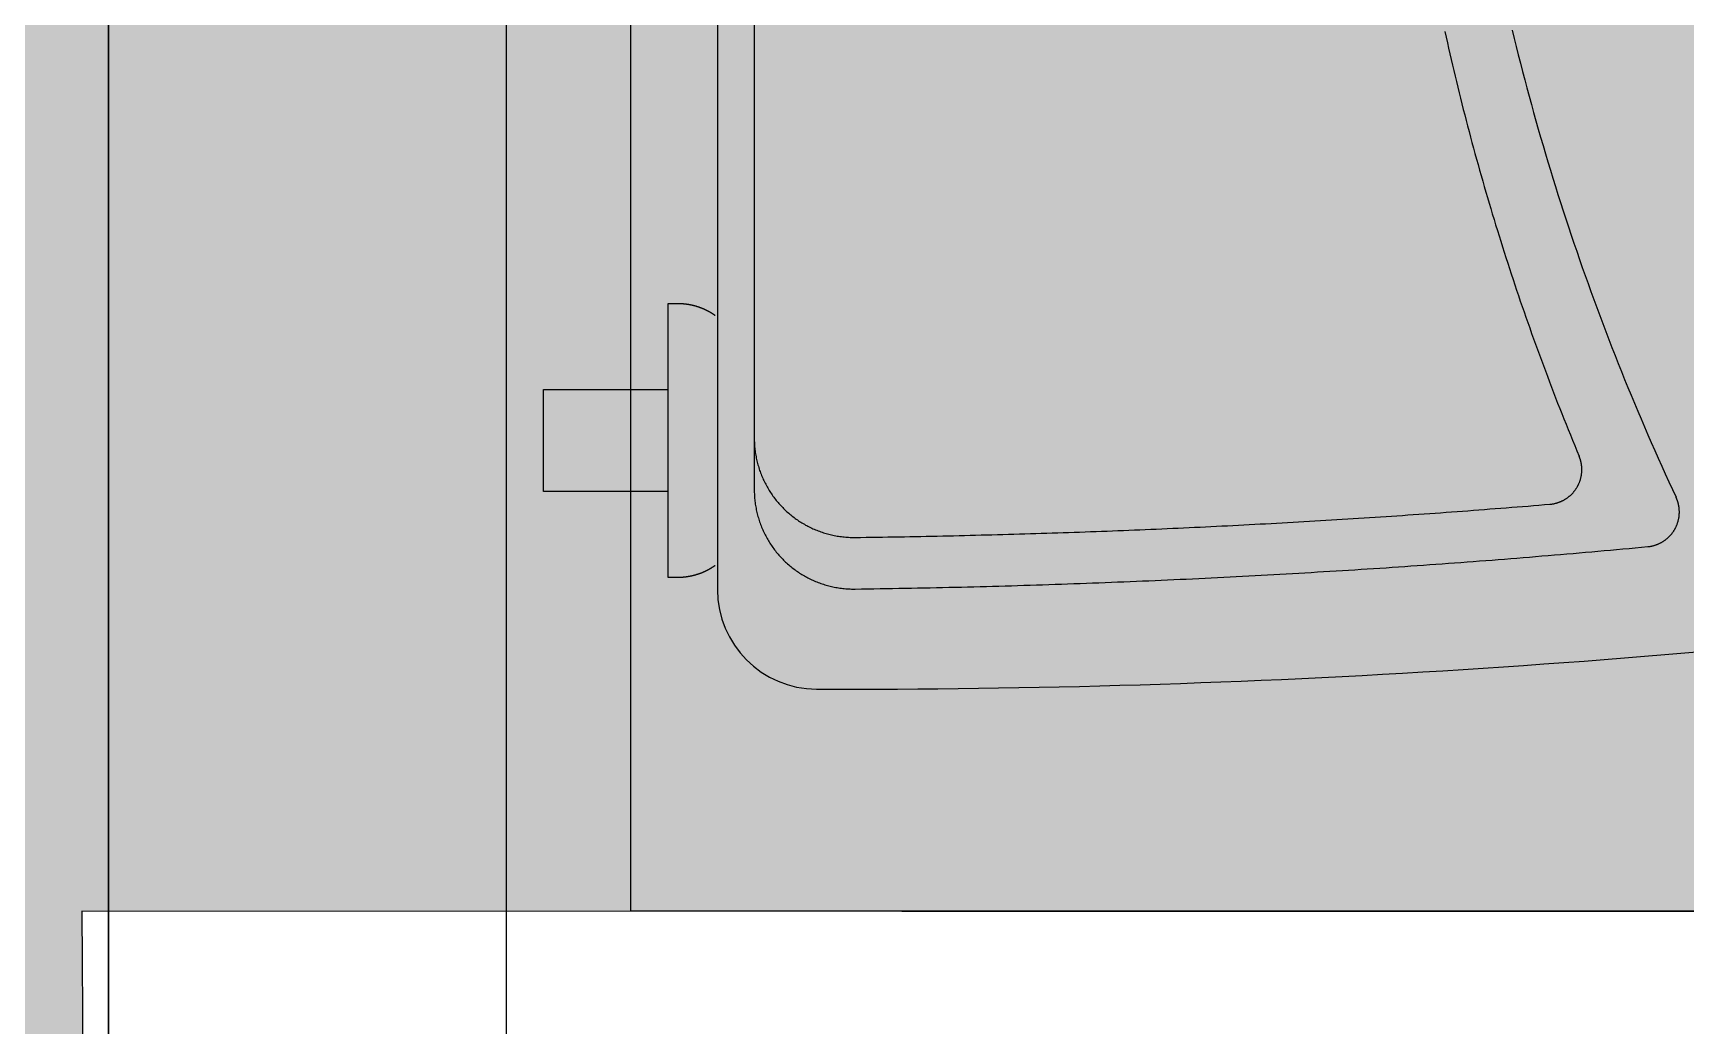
# Model space of a CAD drawing. Extents: x -523 to 13143, y -735 to 8898.
# Drawn here: x 2028.2 to 2360.4, y 1103.4 to 1303 of the extents above; entities that cross this region are included whole.
import ezdxf

# ---------------------------------------------------------------- set-up
doc = ezdxf.new("R2010")
doc.units = 0
doc.linetypes.add('HIDDEN', pattern=[9.525, 6.35, -3.175])
doc.layers.get('0').update_dxf_attribs({"color": 231, "linetype": 'CONTINUOUS'})
for name, color, linetype in [('A-AREA-SPACE', 130, 'CONTINUOUS'), ('A-EQPM', 127, 'CONTINUOUS'), ('A-FNSH', 253, 'CONTINUOUS'), ('A-HIDD', 45, 'HIDDEN'), ('A-PATT', 252, 'CONTINUOUS'), ('A-WALL', 1, 'CONTINUOUS')]:
    doc.layers.add(name, color=color, linetype=linetype)

# ---------------------------------------------------------------- blocks, each defined once
blk = doc.blocks.new('*U98')
at = {"layer": 'A-WALL'}
for p, q in [((2043.36, -28.89), (2043.36, 2721.11)), ((2123.36, -28.89), (2123.36, 2721.11))]:
    blk.add_line(p, q, dxfattribs=at)
blk = doc.blocks.new('*U111')
at = {"layer": 'A-FNSH'}
blk.add_line((2043.36, 2721.11), (2043.36, -28.89), dxfattribs=at)
blk = doc.blocks.new('S1_BONCAU_I1')
blk.add_line((-230, 0), (230, 0))
at = {"flags": 128}
for points in [[(-209.88, 7.4), (0, 7.4), (209.87, 7.4)], [(172.5, -7.95), (172.5, -9.95), (227.5, -9.95), (227.5, -7.95)], [(210.25, -9.95), (210.25, -34.95), (189.75, -34.95), (189.75, -9.95)]]:
    blk.add_lwpolyline(points, dxfattribs=at)
for points in [[(221.35, 186.99, 0), (221.34, 187.1, 0), (221.33, 187.2, 0), (221.32, 187.3, 0), (221.3, 187.4, 0), (221.29, 187.5, 0), (221.27, 187.6, 0), (221.25, 187.71, 0), (221.23, 187.81, 0), (221.21, 187.9, 0), (221.19, 188, 0), (221.16, 188.1, 0), (221.13, 188.2, 0), (221.11, 188.29, 0), (221.08, 188.39, 0), (221.05, 188.49, 0), (221.02, 188.58, 0), (220.99, 188.67, 0), (220.95, 188.77, 0), (220.92, 188.86, 0), (220.88, 188.95, 0), (220.84, 189.04, 0), (220.8, 189.13, 0), (220.76, 189.22, 0), (220.72, 189.31, 0), (220.68, 189.4, 0), (220.64, 189.49, 0), (220.59, 189.58, 0), (220.55, 189.66, 0), (220.5, 189.75, 0), (220.45, 189.84, 0), (220.4, 189.92, 0), (220.35, 190, 0), (220.3, 190.09, 0), (220.25, 190.17, 0), (220.19, 190.25, 0), (220.14, 190.33, 0), (220.08, 190.41, 0), (220.03, 190.49, 0), (219.97, 190.56, 0), (219.91, 190.64, 0), (219.85, 190.72, 0), (219.79, 190.79, 0), (219.72, 190.87, 0), (219.66, 190.94, 0), (219.6, 191.01, 0), (219.53, 191.08, 0), (219.47, 191.15, 0), (219.4, 191.22, 0), (219.33, 191.29, 0), (219.26, 191.36, 0), (219.19, 191.43, 0), (219.12, 191.49, 0), (219.05, 191.56, 0), (218.98, 191.62, 0), (218.91, 191.68, 0), (218.83, 191.75, 0), (218.76, 191.81, 0), (218.68, 191.87, 0), (218.61, 191.92, 0), (218.53, 191.98, 0), (218.45, 192.04, 0), (218.37, 192.09, 0), (218.29, 192.15, 0), (218.21, 192.2, 0), (218.13, 192.25, 0), (218.05, 192.31, 0), (217.97, 192.35, 0), (217.88, 192.4, 0), (217.8, 192.45, 0), (217.71, 192.5, 0), (217.63, 192.54, 0), (217.54, 192.59, 0), (217.46, 192.63, 0), (217.37, 192.67, 0), (217.28, 192.71, 0), (217.19, 192.75, 0), (217.1, 192.79, 0), (217.01, 192.83, 0), (216.92, 192.87, 0), (216.83, 192.9, 0), (216.74, 192.93, 0), (216.65, 192.97, 0), (216.56, 193, 0), (216.46, 193.03, 0), (216.37, 193.06, 0), (216.27, 193.08, 0), (216.18, 193.11, 0), (216.08, 193.13, 0), (215.99, 193.16, 0), (215.89, 193.18, 0), (215.8, 193.2, 0), (215.7, 193.22, 0), (215.6, 193.24, 0), (215.5, 193.25, 0), (215.41, 193.27, 0), (215.31, 193.28, 0), (215.21, 193.29, 0), (215.11, 193.3, 0), (215.01, 193.31, 0), (214.91, 193.32, 0), (214.81, 193.33, 0), (214.71, 193.33, 0), (214.6, 193.34, 0), (214.5, 193.34, 0), (214.4, 193.34, 0), (214.3, 193.34, 0), (214.2, 193.34, 0), (214.09, 193.33, 0), (213.99, 193.33, 0), (213.89, 193.32, 0), (213.78, 193.31, 0), (213.72, 193.31, 0), (213.7, 193.31, 0), (213.68, 193.3, 0), (213.66, 193.3, 0), (213.64, 193.3, 0), (213.62, 193.3, 0), (213.59, 193.29, 0), (213.57, 193.29, 0), (213.55, 193.29, 0), (213.53, 193.29, 0), (213.51, 193.28, 0), (213.49, 193.28, 0), (213.47, 193.28, 0), (213.44, 193.28, 0), (213.42, 193.27, 0), (213.4, 193.27, 0), (213.38, 193.27, 0), (213.36, 193.26, 0), (213.34, 193.26, 0), (213.31, 193.26, 0), (213.29, 193.25, 0), (213.27, 193.25, 0), (213.25, 193.25, 0), (213.23, 193.24, 0), (213.21, 193.24, 0), (213.19, 193.24, 0), (213.16, 193.23, 0), (213.14, 193.23, 0), (213.12, 193.22, 0), (213.1, 193.22, 0), (213.08, 193.22, 0), (213.06, 193.21, 0), (213.04, 193.21, 0), (213.02, 193.2, 0), (213, 193.2, 0), (212.97, 193.2, 0), (212.95, 193.19, 0), (212.93, 193.19, 0), (212.91, 193.18, 0), (212.89, 193.18, 0), (212.87, 193.17, 0), (212.85, 193.17, 0), (212.83, 193.16, 0), (212.81, 193.16, 0), (212.78, 193.15, 0), (212.76, 193.15, 0), (212.74, 193.14, 0), (212.72, 193.14, 0), (212.7, 193.13, 0), (212.68, 193.13, 0), (212.66, 193.12, 0), (212.64, 193.12, 0), (212.62, 193.11, 0), (212.6, 193.11, 0), (212.57, 193.1, 0), (212.55, 193.1, 0), (212.53, 193.09, 0), (212.51, 193.09, 0), (212.49, 193.08, 0), (212.47, 193.07, 0), (212.45, 193.07, 0), (212.43, 193.06, 0), (212.41, 193.06, 0), (212.39, 193.05, 0), (212.37, 193.04, 0), (212.35, 193.04, 0), (212.33, 193.03, 0), (212.31, 193.02, 0), (212.28, 193.02, 0), (212.26, 193.01, 0), (212.24, 193, 0), (212.22, 193, 0), (212.2, 192.99, 0), (212.18, 192.98, 0), (212.16, 192.98, 0), (212.14, 192.97, 0), (212.12, 192.96, 0), (212.1, 192.96, 0), (212.08, 192.95, 0), (212.06, 192.94, 0), (212.04, 192.94, 0), (212.02, 192.93, 0), (212, 192.92, 0), (211.98, 192.91, 0), (211.96, 192.91, 0), (211.94, 192.9, 0), (211.92, 192.89, 0), (211.9, 192.88, 0), (211.88, 192.88, 0), (211.86, 192.87, 0), (211.84, 192.86, 0), (211.82, 192.85, 0), (211.8, 192.84, 0), (211.78, 192.84, 0), (211.76, 192.83, 0), (211.74, 192.82, 0), (211.72, 192.81, 0), (211.7, 192.8, 0), (211.68, 192.79, 0), (211.66, 192.79, 0), (211.64, 192.78, 0), (211.62, 192.77, 0), (211.6, 192.76, 0), (211.58, 192.75, 0), (211.56, 192.74, 0), (211.54, 192.74, 0), (211.52, 192.73, 0), (211.5, 192.72, 0), (211.48, 192.71, 0), (211.46, 192.7, 0), (211.44, 192.69, 0), (211.42, 192.68, 0)], [(117.48, 159.73, 0), (119.14, 160.13, 0), (120.81, 160.55, 0), (122.47, 160.96, 0), (124.14, 161.39, 0), (125.8, 161.82, 0), (127.46, 162.25, 0), (129.12, 162.69, 0), (130.77, 163.14, 0), (132.43, 163.59, 0), (134.08, 164.05, 0), (135.74, 164.51, 0), (137.39, 164.98, 0), (139.03, 165.46, 0), (140.68, 165.94, 0), (142.33, 166.43, 0), (143.97, 166.92, 0), (145.62, 167.42, 0), (147.26, 167.92, 0), (148.9, 168.43, 0), (150.54, 168.94, 0), (152.17, 169.46, 0), (153.81, 169.99, 0), (155.44, 170.52, 0), (157.07, 171.06, 0), (158.7, 171.6, 0), (160.33, 172.15, 0), (161.96, 172.71, 0), (163.58, 173.27, 0), (165.2, 173.83, 0), (166.82, 174.4, 0), (168.44, 174.98, 0), (170.06, 175.56, 0), (171.68, 176.15, 0), (173.29, 176.75, 0), (174.9, 177.34, 0), (176.51, 177.95, 0), (178.12, 178.56, 0), (179.72, 179.18, 0), (181.33, 179.8, 0), (182.93, 180.43, 0), (184.53, 181.06, 0), (186.13, 181.7, 0), (187.72, 182.34, 0), (189.32, 182.99, 0), (190.91, 183.65, 0), (192.5, 184.31, 0), (194.09, 184.98, 0), (195.68, 185.65, 0), (197.26, 186.33, 0), (198.84, 187.01, 0), (200.42, 187.7, 0), (202, 188.4, 0), (203.57, 189.1, 0), (205.15, 189.8, 0), (206.72, 190.51, 0), (208.29, 191.23, 0), (209.85, 191.95, 0), (211.42, 192.68, 0)], [(229.87, 27.67, 0), (229.85, 28.93, 0), (229.84, 30.19, 0), (229.82, 31.44, 0), (229.8, 32.7, 0), (229.78, 33.96, 0), (229.75, 35.21, 0), (229.73, 36.47, 0), (229.71, 37.73, 0), (229.69, 38.98, 0), (229.66, 40.24, 0), (229.64, 41.49, 0), (229.61, 42.75, 0), (229.58, 44.01, 0), (229.56, 45.26, 0), (229.53, 46.52, 0), (229.5, 47.78, 0), (229.47, 49.03, 0), (229.44, 50.29, 0), (229.41, 51.55, 0), (229.37, 52.8, 0), (229.34, 54.06, 0), (229.31, 55.31, 0), (229.27, 56.57, 0), (229.24, 57.83, 0), (229.2, 59.08, 0), (229.16, 60.34, 0), (229.12, 61.59, 0), (229.09, 62.85, 0), (229.05, 64.11, 0), (229.01, 65.36, 0), (228.97, 66.62, 0), (228.92, 67.87, 0), (228.88, 69.13, 0), (228.84, 70.39, 0), (228.79, 71.64, 0), (228.75, 72.9, 0), (228.7, 74.15, 0), (228.66, 75.41, 0), (228.61, 76.66, 0), (228.56, 77.92, 0), (228.51, 79.18, 0), (228.46, 80.43, 0), (228.41, 81.69, 0), (228.36, 82.94, 0), (228.31, 84.2, 0), (228.25, 85.45, 0), (228.2, 86.71, 0), (228.15, 87.96, 0), (228.09, 89.22, 0), (228.03, 90.47, 0), (227.98, 91.73, 0), (227.92, 92.99, 0), (227.86, 94.24, 0), (227.8, 95.5, 0), (227.74, 96.75, 0), (227.68, 98.01, 0), (227.62, 99.26, 0), (227.56, 100.52, 0), (227.5, 101.77, 0), (227.43, 103.03, 0), (227.37, 104.28, 0), (227.3, 105.53, 0), (227.24, 106.79, 0), (227.17, 108.05, 0), (227.1, 109.3, 0), (227.03, 110.55, 0), (226.96, 111.81, 0), (226.89, 113.06, 0), (226.82, 114.32, 0), (226.75, 115.57, 0), (226.68, 116.83, 0), (226.6, 118.08, 0), (226.53, 119.33, 0), (226.45, 120.59, 0), (226.38, 121.84, 0), (226.3, 123.1, 0), (226.22, 124.35, 0), (226.15, 125.61, 0), (226.07, 126.86, 0), (225.99, 128.11, 0), (225.91, 129.37, 0), (225.83, 130.62, 0), (225.74, 131.88, 0), (225.66, 133.13, 0), (225.58, 134.38, 0), (225.49, 135.64, 0), (225.41, 136.89, 0), (225.32, 138.15, 0), (225.24, 139.4, 0), (225.15, 140.65, 0), (225.06, 141.91, 0), (224.97, 143.16, 0), (224.88, 144.41, 0), (224.79, 145.66, 0), (224.7, 146.92, 0), (224.61, 148.17, 0), (224.51, 149.43, 0), (224.42, 150.68, 0), (224.32, 151.93, 0), (224.23, 153.18, 0), (224.13, 154.44, 0), (224.04, 155.69, 0), (223.94, 156.94, 0), (223.84, 158.2, 0), (223.74, 159.45, 0), (223.64, 160.7, 0), (223.54, 161.95, 0), (223.44, 163.21, 0), (223.34, 164.46, 0), (223.23, 165.71, 0), (223.13, 166.96, 0), (223.02, 168.22, 0), (222.92, 169.47, 0), (222.81, 170.72, 0), (222.7, 171.97, 0), (222.59, 173.22, 0), (222.49, 174.48, 0), (222.38, 175.73, 0), (222.27, 176.98, 0), (222.16, 178.23, 0), (222.04, 179.48, 0), (221.93, 180.74, 0), (221.82, 181.99, 0), (221.7, 183.24, 0), (221.59, 184.49, 0), (221.47, 185.74, 0), (221.35, 186.99, 0)], [(117.78, 146.22, 0), (118.9, 146.46, 0), (120.02, 146.71, 0), (121.14, 146.97, 0), (122.26, 147.22, 0), (123.38, 147.48, 0), (124.5, 147.74, 0), (125.62, 148, 0), (126.73, 148.27, 0), (127.85, 148.54, 0), (128.97, 148.81, 0), (130.08, 149.09, 0), (131.2, 149.36, 0), (132.31, 149.64, 0), (133.42, 149.92, 0), (134.54, 150.21, 0), (135.65, 150.49, 0), (136.76, 150.78, 0), (137.87, 151.07, 0), (138.98, 151.37, 0), (140.09, 151.66, 0), (141.2, 151.96, 0), (142.31, 152.26, 0), (143.42, 152.57, 0), (144.52, 152.88, 0), (145.63, 153.19, 0), (146.73, 153.5, 0), (147.84, 153.81, 0), (148.94, 154.13, 0), (150.05, 154.45, 0), (151.15, 154.77, 0), (152.25, 155.1, 0), (153.35, 155.42, 0), (154.45, 155.75, 0), (155.55, 156.09, 0), (156.65, 156.42, 0), (157.75, 156.76, 0), (158.85, 157.1, 0), (159.94, 157.44, 0), (161.04, 157.78, 0), (162.13, 158.13, 0), (163.23, 158.48, 0), (164.32, 158.84, 0), (165.41, 159.19, 0), (166.51, 159.55, 0), (167.6, 159.91, 0), (168.69, 160.27, 0), (169.78, 160.63, 0), (170.87, 161, 0), (171.96, 161.37, 0), (173.04, 161.75, 0), (174.13, 162.12, 0), (175.22, 162.5, 0), (176.3, 162.88, 0), (177.38, 163.26, 0), (178.47, 163.65, 0), (179.55, 164.03, 0), (180.63, 164.43, 0), (181.71, 164.82, 0), (182.79, 165.21, 0), (183.87, 165.61, 0), (184.95, 166.01, 0), (186.03, 166.41, 0), (187.1, 166.82, 0), (188.18, 167.23, 0), (189.25, 167.64, 0), (190.33, 168.05, 0), (191.4, 168.47, 0), (192.47, 168.88, 0), (193.54, 169.31, 0), (194.61, 169.73, 0), (195.68, 170.15, 0), (196.75, 170.58, 0), (197.82, 171.01, 0), (198.89, 171.44, 0), (199.95, 171.88, 0), (201.02, 172.32, 0), (202.08, 172.76, 0), (203.14, 173.2, 0)], [(212.82, 167.32, 0), (212.81, 167.42, 0), (212.8, 167.53, 0), (212.79, 167.63, 0), (212.78, 167.73, 0), (212.76, 167.83, 0), (212.74, 167.93, 0), (212.72, 168.03, 0), (212.71, 168.13, 0), (212.69, 168.23, 0), (212.66, 168.33, 0), (212.64, 168.43, 0), (212.61, 168.53, 0), (212.59, 168.62, 0), (212.56, 168.72, 0), (212.53, 168.82, 0), (212.5, 168.91, 0), (212.47, 169, 0), (212.44, 169.1, 0), (212.4, 169.19, 0), (212.37, 169.28, 0), (212.33, 169.38, 0), (212.29, 169.47, 0), (212.25, 169.56, 0), (212.21, 169.65, 0), (212.17, 169.74, 0), (212.13, 169.83, 0), (212.09, 169.91, 0), (212.04, 170, 0), (212, 170.09, 0), (211.95, 170.17, 0), (211.9, 170.26, 0), (211.85, 170.34, 0), (211.8, 170.42, 0), (211.75, 170.51, 0), (211.69, 170.59, 0), (211.64, 170.67, 0), (211.59, 170.75, 0), (211.53, 170.83, 0), (211.47, 170.91, 0), (211.41, 170.98, 0), (211.35, 171.06, 0), (211.29, 171.14, 0), (211.23, 171.21, 0), (211.17, 171.28, 0), (211.11, 171.36, 0), (211.04, 171.43, 0), (210.98, 171.5, 0), (210.91, 171.57, 0), (210.84, 171.64, 0), (210.78, 171.71, 0), (210.71, 171.78, 0), (210.64, 171.84, 0), (210.57, 171.91, 0), (210.5, 171.97, 0), (210.42, 172.04, 0), (210.35, 172.1, 0), (210.28, 172.16, 0), (210.2, 172.22, 0), (210.12, 172.28, 0), (210.05, 172.34, 0), (209.97, 172.4, 0), (209.89, 172.45, 0), (209.81, 172.51, 0), (209.73, 172.56, 0), (209.65, 172.62, 0), (209.57, 172.67, 0), (209.49, 172.72, 0), (209.41, 172.77, 0), (209.32, 172.82, 0), (209.24, 172.87, 0), (209.15, 172.91, 0), (209.07, 172.96, 0), (208.98, 173, 0), (208.89, 173.04, 0), (208.81, 173.09, 0), (208.72, 173.13, 0), (208.63, 173.16, 0), (208.54, 173.2, 0), (208.45, 173.24, 0), (208.36, 173.28, 0), (208.27, 173.31, 0), (208.18, 173.34, 0), (208.08, 173.38, 0), (207.99, 173.41, 0), (207.9, 173.44, 0), (207.8, 173.46, 0), (207.71, 173.49, 0), (207.61, 173.52, 0), (207.52, 173.54, 0), (207.42, 173.56, 0), (207.33, 173.59, 0), (207.23, 173.6, 0), (207.13, 173.62, 0), (207.03, 173.64, 0), (206.94, 173.66, 0), (206.84, 173.67, 0), (206.74, 173.69, 0), (206.64, 173.7, 0), (206.54, 173.71, 0), (206.44, 173.72, 0), (206.34, 173.72, 0), (206.24, 173.73, 0), (206.14, 173.74, 0), (206.04, 173.74, 0), (205.93, 173.74, 0), (205.83, 173.74, 0), (205.73, 173.74, 0), (205.63, 173.74, 0), (205.52, 173.73, 0), (205.42, 173.73, 0), (205.32, 173.72, 0), (205.26, 173.72, 0), (205.24, 173.72, 0), (205.22, 173.71, 0), (205.2, 173.71, 0), (205.18, 173.71, 0), (205.16, 173.71, 0), (205.14, 173.71, 0), (205.12, 173.7, 0), (205.1, 173.7, 0), (205.08, 173.7, 0), (205.06, 173.7, 0), (205.04, 173.69, 0), (205.02, 173.69, 0), (205, 173.69, 0), (204.98, 173.69, 0), (204.96, 173.69, 0), (204.94, 173.68, 0), (204.92, 173.68, 0), (204.9, 173.68, 0), (204.88, 173.68, 0), (204.86, 173.67, 0), (204.84, 173.67, 0), (204.82, 173.67, 0), (204.81, 173.66, 0), (204.79, 173.66, 0), (204.77, 173.66, 0), (204.75, 173.66, 0), (204.73, 173.65, 0), (204.71, 173.65, 0), (204.69, 173.65, 0), (204.67, 173.64, 0), (204.65, 173.64, 0), (204.63, 173.64, 0), (204.61, 173.63, 0), (204.59, 173.63, 0), (204.57, 173.62, 0), (204.55, 173.62, 0), (204.53, 173.62, 0), (204.51, 173.61, 0), (204.5, 173.61, 0), (204.48, 173.61, 0), (204.46, 173.6, 0), (204.44, 173.6, 0), (204.42, 173.59, 0), (204.4, 173.59, 0), (204.38, 173.59, 0), (204.36, 173.58, 0), (204.34, 173.58, 0), (204.32, 173.57, 0), (204.3, 173.57, 0), (204.28, 173.57, 0), (204.26, 173.56, 0), (204.25, 173.56, 0), (204.23, 173.55, 0), (204.21, 173.55, 0), (204.19, 173.54, 0), (204.17, 173.54, 0), (204.15, 173.53, 0), (204.13, 173.53, 0), (204.11, 173.52, 0), (204.09, 173.52, 0), (204.07, 173.51, 0), (204.06, 173.51, 0), (204.04, 173.5, 0), (204.02, 173.5, 0), (204, 173.49, 0), (203.98, 173.49, 0), (203.96, 173.48, 0), (203.94, 173.48, 0), (203.92, 173.47, 0), (203.9, 173.47, 0), (203.88, 173.46, 0), (203.87, 173.46, 0), (203.85, 173.45, 0), (203.83, 173.45, 0), (203.81, 173.44, 0), (203.79, 173.43, 0), (203.77, 173.43, 0), (203.75, 173.42, 0), (203.73, 173.42, 0), (203.72, 173.41, 0), (203.7, 173.41, 0), (203.68, 173.4, 0), (203.66, 173.39, 0), (203.64, 173.39, 0), (203.62, 173.38, 0), (203.6, 173.37, 0), (203.59, 173.37, 0), (203.57, 173.36, 0), (203.55, 173.35, 0), (203.53, 173.35, 0), (203.51, 173.34, 0), (203.49, 173.34, 0), (203.47, 173.33, 0), (203.46, 173.32, 0), (203.44, 173.31, 0), (203.42, 173.31, 0), (203.4, 173.3, 0), (203.38, 173.29, 0), (203.36, 173.29, 0), (203.34, 173.28, 0), (203.33, 173.27, 0), (203.31, 173.27, 0), (203.29, 173.26, 0), (203.27, 173.25, 0), (203.25, 173.25, 0), (203.24, 173.24, 0), (203.22, 173.23, 0), (203.2, 173.22, 0), (203.18, 173.22, 0), (203.16, 173.21, 0), (203.14, 173.2, 0)], [(219.5, 27.66, 0), (219.48, 28.76, 0), (219.47, 29.86, 0), (219.45, 30.96, 0), (219.44, 32.06, 0), (219.42, 33.16, 0), (219.4, 34.27, 0), (219.38, 35.37, 0), (219.37, 36.47, 0), (219.35, 37.57, 0), (219.33, 38.67, 0), (219.31, 39.77, 0), (219.28, 40.87, 0), (219.26, 41.97, 0), (219.24, 43.07, 0), (219.22, 44.18, 0), (219.19, 45.28, 0), (219.17, 46.38, 0), (219.15, 47.48, 0), (219.12, 48.58, 0), (219.09, 49.68, 0), (219.07, 50.78, 0), (219.04, 51.88, 0), (219.01, 52.98, 0), (218.99, 54.08, 0), (218.96, 55.18, 0), (218.93, 56.28, 0), (218.9, 57.39, 0), (218.87, 58.49, 0), (218.83, 59.59, 0), (218.8, 60.69, 0), (218.77, 61.79, 0), (218.74, 62.89, 0), (218.7, 63.99, 0), (218.67, 65.09, 0), (218.63, 66.19, 0), (218.6, 67.29, 0), (218.56, 68.39, 0), (218.52, 69.49, 0), (218.49, 70.59, 0), (218.45, 71.69, 0), (218.41, 72.79, 0), (218.37, 73.89, 0), (218.33, 74.99, 0), (218.29, 76.1, 0), (218.25, 77.2, 0), (218.21, 78.3, 0), (218.16, 79.4, 0), (218.12, 80.5, 0), (218.08, 81.6, 0), (218.03, 82.7, 0), (217.99, 83.8, 0), (217.94, 84.9, 0), (217.9, 86, 0), (217.85, 87.1, 0), (217.81, 88.2, 0), (217.76, 89.3, 0), (217.71, 90.4, 0), (217.66, 91.5, 0), (217.61, 92.6, 0), (217.56, 93.7, 0), (217.51, 94.8, 0), (217.46, 95.9, 0), (217.41, 97, 0), (217.35, 98.1, 0), (217.3, 99.2, 0), (217.25, 100.3, 0), (217.19, 101.4, 0), (217.14, 102.5, 0), (217.08, 103.6, 0), (217.03, 104.7, 0), (216.97, 105.8, 0), (216.91, 106.89, 0), (216.85, 108, 0), (216.79, 109.09, 0), (216.74, 110.19, 0), (216.68, 111.29, 0), (216.62, 112.39, 0), (216.55, 113.49, 0), (216.49, 114.59, 0), (216.43, 115.69, 0), (216.37, 116.79, 0), (216.3, 117.89, 0), (216.24, 118.99, 0), (216.18, 120.09, 0), (216.11, 121.19, 0), (216.04, 122.29, 0), (215.98, 123.39, 0), (215.91, 124.48, 0), (215.84, 125.58, 0), (215.77, 126.68, 0), (215.71, 127.78, 0), (215.63, 128.88, 0), (215.56, 129.98, 0), (215.49, 131.08, 0), (215.42, 132.18, 0), (215.35, 133.28, 0), (215.28, 134.38, 0), (215.21, 135.47, 0), (215.13, 136.57, 0), (215.06, 137.67, 0), (214.98, 138.77, 0), (214.91, 139.87, 0), (214.83, 140.97, 0), (214.75, 142.06, 0), (214.68, 143.16, 0), (214.6, 144.26, 0), (214.52, 145.36, 0), (214.44, 146.46, 0), (214.36, 147.56, 0), (214.28, 148.66, 0), (214.2, 149.75, 0), (214.12, 150.85, 0), (214.03, 151.95, 0), (213.95, 153.05, 0), (213.87, 154.15, 0), (213.78, 155.24, 0), (213.7, 156.34, 0), (213.62, 157.44, 0), (213.53, 158.54, 0), (213.44, 159.64, 0), (213.36, 160.73, 0), (213.27, 161.83, 0), (213.18, 162.93, 0), (213.09, 164.03, 0), (213, 165.12, 0), (212.91, 166.22, 0), (212.82, 167.32, 0)], [(199.5, 7.4, 0), (199.79, 7.4, 0), (200.09, 7.41, 0), (200.38, 7.42, 0), (200.68, 7.44, 0), (200.97, 7.46, 0), (201.26, 7.48, 0), (201.55, 7.51, 0), (201.84, 7.54, 0), (202.13, 7.57, 0), (202.41, 7.61, 0), (202.7, 7.66, 0), (202.98, 7.7, 0), (203.27, 7.76, 0), (203.55, 7.81, 0), (203.83, 7.87, 0), (204.1, 7.93, 0), (204.38, 8, 0), (204.66, 8.07, 0), (204.93, 8.15, 0), (205.2, 8.23, 0), (205.47, 8.31, 0), (205.74, 8.39, 0), (206.01, 8.48, 0), (206.27, 8.58, 0), (206.53, 8.68, 0), (206.8, 8.78, 0), (207.06, 8.88, 0), (207.31, 8.99, 0), (207.57, 9.1, 0), (207.83, 9.21, 0), (208.08, 9.33, 0), (208.33, 9.45, 0), (208.58, 9.58, 0), (208.82, 9.71, 0), (209.07, 9.84, 0), (209.31, 9.97, 0), (209.55, 10.11, 0), (209.79, 10.25, 0), (210.03, 10.39, 0), (210.26, 10.54, 0), (210.49, 10.69, 0), (210.72, 10.85, 0), (210.95, 11, 0), (211.18, 11.16, 0), (211.4, 11.33, 0), (211.62, 11.49, 0), (211.84, 11.66, 0), (212.05, 11.83, 0), (212.27, 12.01, 0), (212.48, 12.19, 0), (212.69, 12.37, 0), (212.89, 12.55, 0), (213.09, 12.73, 0), (213.29, 12.92, 0), (213.49, 13.11, 0), (213.69, 13.31, 0), (213.88, 13.51, 0), (214.07, 13.71, 0), (214.26, 13.91, 0), (214.44, 14.11, 0), (214.62, 14.32, 0), (214.8, 14.53, 0), (214.98, 14.74, 0), (215.15, 14.96, 0), (215.32, 15.17, 0), (215.49, 15.39, 0), (215.66, 15.61, 0), (215.82, 15.84, 0), (215.97, 16.06, 0), (216.13, 16.29, 0), (216.28, 16.52, 0), (216.43, 16.76, 0), (216.58, 16.99, 0), (216.72, 17.23, 0), (216.86, 17.47, 0), (217, 17.71, 0), (217.13, 17.95, 0), (217.26, 18.2, 0), (217.38, 18.45, 0), (217.51, 18.7, 0), (217.63, 18.95, 0), (217.74, 19.2, 0), (217.86, 19.46, 0), (217.97, 19.71, 0), (218.07, 19.97, 0), (218.18, 20.23, 0), (218.27, 20.5, 0), (218.37, 20.76, 0), (218.46, 21.03, 0), (218.55, 21.3, 0), (218.63, 21.56, 0), (218.71, 21.84, 0), (218.79, 22.11, 0), (218.86, 22.38, 0), (218.93, 22.66, 0), (219, 22.94, 0), (219.06, 23.21, 0), (219.12, 23.49, 0), (219.17, 23.78, 0), (219.22, 24.06, 0), (219.26, 24.34, 0), (219.31, 24.63, 0), (219.34, 24.92, 0), (219.38, 25.2, 0), (219.41, 25.49, 0), (219.43, 25.78, 0), (219.45, 26.08, 0), (219.47, 26.37, 0), (219.48, 26.66, 0), (219.49, 26.96, 0), (219.5, 27.25, 0), (219.5, 27.4, 0), (219.5, 27.41, 0), (219.5, 27.41, 0), (219.5, 27.41, 0), (219.5, 27.41, 0), (219.5, 27.41, 0), (219.5, 27.42, 0), (219.5, 27.42, 0), (219.5, 27.42, 0), (219.5, 27.42, 0), (219.5, 27.43, 0), (219.5, 27.43, 0), (219.5, 27.43, 0), (219.5, 27.43, 0), (219.5, 27.44, 0), (219.5, 27.44, 0), (219.5, 27.44, 0), (219.5, 27.44, 0), (219.5, 27.45, 0), (219.5, 27.45, 0), (219.5, 27.45, 0), (219.5, 27.45, 0), (219.5, 27.45, 0), (219.5, 27.46, 0), (219.5, 27.46, 0), (219.5, 27.46, 0), (219.5, 27.46, 0), (219.5, 27.47, 0), (219.5, 27.47, 0), (219.5, 27.47, 0), (219.5, 27.47, 0), (219.5, 27.48, 0), (219.5, 27.48, 0), (219.5, 27.48, 0), (219.5, 27.48, 0), (219.5, 27.48, 0), (219.5, 27.49, 0), (219.5, 27.49, 0), (219.5, 27.49, 0), (219.5, 27.49, 0), (219.5, 27.5, 0), (219.5, 27.5, 0), (219.5, 27.5, 0), (219.5, 27.5, 0), (219.5, 27.5, 0), (219.5, 27.51, 0), (219.5, 27.51, 0), (219.5, 27.51, 0), (219.5, 27.51, 0), (219.5, 27.52, 0), (219.5, 27.52, 0), (219.5, 27.52, 0), (219.5, 27.52, 0), (219.5, 27.53, 0), (219.5, 27.53, 0), (219.5, 27.53, 0), (219.5, 27.53, 0), (219.5, 27.53, 0), (219.5, 27.54, 0), (219.5, 27.54, 0), (219.5, 27.54, 0), (219.5, 27.54, 0), (219.5, 27.55, 0), (219.5, 27.55, 0), (219.5, 27.55, 0), (219.5, 27.55, 0), (219.5, 27.56, 0), (219.5, 27.56, 0), (219.5, 27.56, 0), (219.5, 27.56, 0), (219.5, 27.56, 0), (219.5, 27.57, 0), (219.5, 27.57, 0), (219.5, 27.57, 0), (219.5, 27.57, 0), (219.5, 27.58, 0), (219.5, 27.58, 0), (219.5, 27.58, 0), (219.5, 27.58, 0), (219.5, 27.59, 0), (219.5, 27.59, 0), (219.5, 27.59, 0), (219.5, 27.59, 0), (219.5, 27.59, 0), (219.5, 27.6, 0), (219.5, 27.6, 0), (219.5, 27.6, 0), (219.5, 27.6, 0), (219.5, 27.61, 0), (219.5, 27.61, 0), (219.5, 27.61, 0), (219.5, 27.61, 0), (219.5, 27.62, 0), (219.5, 27.62, 0), (219.5, 27.62, 0), (219.5, 27.62, 0), (219.5, 27.62, 0), (219.5, 27.63, 0), (219.5, 27.63, 0), (219.5, 27.63, 0), (219.5, 27.63, 0), (219.5, 27.64, 0), (219.5, 27.64, 0), (219.5, 27.64, 0), (219.5, 27.64, 0), (219.5, 27.65, 0), (219.5, 27.65, 0), (219.5, 27.65, 0), (219.5, 27.65, 0), (219.5, 27.65, 0), (219.5, 27.66, 0), (219.5, 27.66, 0)], [(209.87, 7.4, 0), (210.17, 7.4, 0), (210.46, 7.41, 0), (210.76, 7.42, 0), (211.05, 7.44, 0), (211.34, 7.46, 0), (211.64, 7.48, 0), (211.93, 7.51, 0), (212.21, 7.54, 0), (212.5, 7.57, 0), (212.79, 7.61, 0), (213.07, 7.66, 0), (213.36, 7.7, 0), (213.64, 7.76, 0), (213.92, 7.81, 0), (214.2, 7.87, 0), (214.48, 7.93, 0), (214.75, 8, 0), (215.03, 8.07, 0), (215.3, 8.15, 0), (215.57, 8.23, 0), (215.84, 8.31, 0), (216.11, 8.39, 0), (216.38, 8.48, 0), (216.65, 8.58, 0), (216.91, 8.68, 0), (217.17, 8.78, 0), (217.43, 8.88, 0), (217.69, 8.99, 0), (217.94, 9.1, 0), (218.2, 9.21, 0), (218.45, 9.33, 0), (218.7, 9.45, 0), (218.95, 9.58, 0), (219.2, 9.71, 0), (219.44, 9.84, 0), (219.69, 9.97, 0), (219.93, 10.11, 0), (220.16, 10.25, 0), (220.4, 10.39, 0), (220.64, 10.54, 0), (220.87, 10.69, 0), (221.1, 10.85, 0), (221.32, 11, 0), (221.55, 11.16, 0), (221.77, 11.33, 0), (221.99, 11.49, 0), (222.21, 11.66, 0), (222.43, 11.83, 0), (222.64, 12.01, 0), (222.85, 12.19, 0), (223.06, 12.37, 0), (223.27, 12.55, 0), (223.47, 12.73, 0), (223.67, 12.92, 0), (223.87, 13.11, 0), (224.06, 13.31, 0), (224.26, 13.51, 0), (224.45, 13.71, 0), (224.63, 13.91, 0), (224.82, 14.11, 0), (225, 14.32, 0), (225.18, 14.53, 0), (225.35, 14.74, 0), (225.53, 14.96, 0), (225.7, 15.17, 0), (225.87, 15.39, 0), (226.03, 15.61, 0), (226.19, 15.84, 0), (226.35, 16.06, 0), (226.51, 16.29, 0), (226.66, 16.52, 0), (226.81, 16.76, 0), (226.95, 16.99, 0), (227.1, 17.23, 0), (227.24, 17.47, 0), (227.37, 17.71, 0), (227.5, 17.95, 0), (227.63, 18.2, 0), (227.76, 18.45, 0), (227.88, 18.7, 0), (228, 18.95, 0), (228.12, 19.2, 0), (228.23, 19.46, 0), (228.34, 19.71, 0), (228.45, 19.97, 0), (228.55, 20.23, 0), (228.65, 20.5, 0), (228.75, 20.76, 0), (228.84, 21.03, 0), (228.92, 21.3, 0), (229.01, 21.56, 0), (229.09, 21.84, 0), (229.17, 22.11, 0), (229.24, 22.38, 0), (229.31, 22.66, 0), (229.37, 22.94, 0), (229.44, 23.21, 0), (229.49, 23.49, 0), (229.55, 23.78, 0), (229.6, 24.06, 0), (229.64, 24.34, 0), (229.68, 24.63, 0), (229.72, 24.92, 0), (229.75, 25.2, 0), (229.78, 25.49, 0), (229.81, 25.78, 0), (229.83, 26.08, 0), (229.85, 26.37, 0), (229.86, 26.66, 0), (229.87, 26.96, 0), (229.87, 27.25, 0), (229.87, 27.4, 0), (229.87, 27.41, 0), (229.87, 27.41, 0), (229.87, 27.41, 0), (229.87, 27.41, 0), (229.87, 27.42, 0), (229.87, 27.42, 0), (229.87, 27.42, 0), (229.87, 27.42, 0), (229.87, 27.43, 0), (229.87, 27.43, 0), (229.87, 27.43, 0), (229.87, 27.43, 0), (229.87, 27.43, 0), (229.87, 27.44, 0), (229.87, 27.44, 0), (229.87, 27.44, 0), (229.87, 27.44, 0), (229.87, 27.45, 0), (229.87, 27.45, 0), (229.87, 27.45, 0), (229.87, 27.45, 0), (229.87, 27.46, 0), (229.87, 27.46, 0), (229.87, 27.46, 0), (229.87, 27.46, 0), (229.87, 27.47, 0), (229.87, 27.47, 0), (229.87, 27.47, 0), (229.87, 27.47, 0), (229.87, 27.48, 0), (229.87, 27.48, 0), (229.87, 27.48, 0), (229.87, 27.48, 0), (229.87, 27.49, 0), (229.87, 27.49, 0), (229.87, 27.49, 0), (229.87, 27.49, 0), (229.87, 27.5, 0), (229.87, 27.5, 0), (229.87, 27.5, 0), (229.87, 27.5, 0), (229.87, 27.51, 0), (229.87, 27.51, 0), (229.87, 27.51, 0), (229.87, 27.51, 0), (229.87, 27.52, 0), (229.87, 27.52, 0), (229.87, 27.52, 0), (229.87, 27.52, 0), (229.87, 27.52, 0), (229.87, 27.53, 0), (229.87, 27.53, 0), (229.87, 27.53, 0), (229.87, 27.53, 0), (229.87, 27.54, 0), (229.87, 27.54, 0), (229.87, 27.54, 0), (229.87, 27.54, 0), (229.87, 27.55, 0), (229.87, 27.55, 0), (229.87, 27.55, 0), (229.87, 27.55, 0), (229.87, 27.56, 0), (229.87, 27.56, 0), (229.87, 27.56, 0), (229.87, 27.56, 0), (229.87, 27.57, 0), (229.87, 27.57, 0), (229.87, 27.57, 0), (229.87, 27.57, 0), (229.87, 27.58, 0), (229.87, 27.58, 0), (229.87, 27.58, 0), (229.87, 27.58, 0), (229.87, 27.59, 0), (229.87, 27.59, 0), (229.87, 27.59, 0), (229.87, 27.59, 0), (229.87, 27.6, 0), (229.87, 27.6, 0), (229.87, 27.6, 0), (229.87, 27.6, 0), (229.87, 27.61, 0), (229.87, 27.61, 0), (229.87, 27.61, 0), (229.87, 27.61, 0), (229.87, 27.61, 0), (229.87, 27.62, 0), (229.87, 27.62, 0), (229.87, 27.62, 0), (229.87, 27.62, 0), (229.87, 27.63, 0), (229.87, 27.63, 0), (229.87, 27.63, 0), (229.87, 27.63, 0), (229.87, 27.64, 0), (229.87, 27.64, 0), (229.87, 27.64, 0), (229.87, 27.64, 0), (229.87, 27.65, 0), (229.87, 27.65, 0), (229.87, 27.65, 0), (229.87, 27.65, 0), (229.87, 27.66, 0), (229.87, 27.66, 0), (229.87, 27.66, 0), (229.87, 27.66, 0), (229.87, 27.67, 0), (229.87, 27.67, 0), (229.87, 27.67, 0), (229.87, 27.67, 0)], [(174.87, -0.47, 0), (174.84, -0.52, 0), (174.8, -0.57, 0), (174.76, -0.62, 0), (174.73, -0.68, 0), (174.69, -0.73, 0), (174.66, -0.78, 0), (174.62, -0.83, 0), (174.59, -0.89, 0), (174.56, -0.94, 0), (174.52, -0.99, 0), (174.49, -1.05, 0), (174.45, -1.1, 0), (174.42, -1.15, 0), (174.39, -1.21, 0), (174.35, -1.26, 0), (174.32, -1.31, 0), (174.29, -1.37, 0), (174.26, -1.42, 0), (174.23, -1.48, 0), (174.2, -1.53, 0), (174.16, -1.59, 0), (174.13, -1.64, 0), (174.1, -1.7, 0), (174.07, -1.75, 0), (174.04, -1.81, 0), (174.01, -1.86, 0), (173.99, -1.92, 0), (173.96, -1.97, 0), (173.93, -2.03, 0), (173.9, -2.09, 0), (173.87, -2.14, 0), (173.84, -2.2, 0), (173.81, -2.26, 0), (173.79, -2.31, 0), (173.76, -2.37, 0), (173.73, -2.43, 0), (173.71, -2.48, 0), (173.68, -2.54, 0), (173.66, -2.6, 0), (173.63, -2.65, 0), (173.6, -2.71, 0), (173.58, -2.77, 0), (173.55, -2.83, 0), (173.53, -2.88, 0), (173.5, -2.94, 0), (173.48, -3, 0), (173.46, -3.06, 0), (173.43, -3.11, 0), (173.41, -3.17, 0), (173.39, -3.23, 0), (173.37, -3.29, 0), (173.34, -3.35, 0), (173.32, -3.41, 0), (173.3, -3.47, 0), (173.28, -3.52, 0), (173.26, -3.58, 0), (173.24, -3.64, 0), (173.21, -3.7, 0), (173.19, -3.76, 0), (173.17, -3.82, 0), (173.15, -3.88, 0), (173.13, -3.94, 0), (173.12, -4, 0), (173.1, -4.06, 0), (173.08, -4.12, 0), (173.06, -4.18, 0), (173.04, -4.24, 0), (173.02, -4.3, 0), (173.01, -4.36, 0), (172.99, -4.42, 0), (172.97, -4.48, 0), (172.96, -4.54, 0), (172.94, -4.6, 0), (172.92, -4.66, 0), (172.91, -4.72, 0), (172.89, -4.78, 0), (172.88, -4.84, 0), (172.86, -4.9, 0), (172.85, -4.96, 0), (172.83, -5.02, 0), (172.82, -5.08, 0), (172.81, -5.15, 0), (172.79, -5.21, 0), (172.78, -5.27, 0), (172.77, -5.33, 0), (172.75, -5.39, 0), (172.74, -5.45, 0), (172.73, -5.51, 0), (172.72, -5.58, 0), (172.71, -5.64, 0), (172.7, -5.7, 0), (172.69, -5.76, 0), (172.68, -5.82, 0), (172.66, -5.88, 0), (172.66, -5.95, 0), (172.65, -6.01, 0), (172.64, -6.07, 0), (172.63, -6.13, 0), (172.62, -6.2, 0), (172.61, -6.26, 0), (172.6, -6.32, 0), (172.59, -6.38, 0), (172.59, -6.44, 0), (172.58, -6.51, 0), (172.57, -6.57, 0), (172.57, -6.63, 0), (172.56, -6.69, 0), (172.56, -6.76, 0), (172.55, -6.82, 0), (172.54, -6.88, 0), (172.54, -6.95, 0), (172.53, -7.01, 0), (172.53, -7.07, 0), (172.53, -7.13, 0), (172.52, -7.2, 0), (172.52, -7.26, 0), (172.51, -7.32, 0), (172.51, -7.39, 0), (172.51, -7.45, 0), (172.51, -7.51, 0), (172.5, -7.58, 0), (172.5, -7.64, 0), (172.5, -7.7, 0), (172.5, -7.76, 0), (172.5, -7.83, 0), (172.5, -7.89, 0), (172.5, -7.95, 0)], [(227.5, -7.95, 0), (227.5, -7.89, 0), (227.5, -7.83, 0), (227.5, -7.76, 0), (227.5, -7.7, 0), (227.5, -7.64, 0), (227.5, -7.58, 0), (227.49, -7.51, 0), (227.49, -7.45, 0), (227.49, -7.39, 0), (227.49, -7.32, 0), (227.48, -7.26, 0), (227.48, -7.2, 0), (227.47, -7.13, 0), (227.47, -7.07, 0), (227.47, -7.01, 0), (227.46, -6.95, 0), (227.46, -6.88, 0), (227.45, -6.82, 0), (227.44, -6.76, 0), (227.44, -6.69, 0), (227.43, -6.63, 0), (227.43, -6.57, 0), (227.42, -6.51, 0), (227.41, -6.44, 0), (227.41, -6.38, 0), (227.4, -6.32, 0), (227.39, -6.26, 0), (227.38, -6.2, 0), (227.37, -6.13, 0), (227.36, -6.07, 0), (227.35, -6.01, 0), (227.34, -5.95, 0), (227.33, -5.88, 0), (227.32, -5.82, 0), (227.31, -5.76, 0), (227.3, -5.7, 0), (227.29, -5.64, 0), (227.28, -5.58, 0), (227.27, -5.51, 0), (227.26, -5.45, 0), (227.25, -5.39, 0), (227.23, -5.33, 0), (227.22, -5.27, 0), (227.21, -5.21, 0), (227.19, -5.15, 0), (227.18, -5.08, 0), (227.16, -5.02, 0), (227.15, -4.96, 0), (227.14, -4.9, 0), (227.12, -4.84, 0), (227.11, -4.78, 0), (227.09, -4.72, 0), (227.07, -4.66, 0), (227.06, -4.6, 0), (227.04, -4.54, 0), (227.03, -4.48, 0), (227.01, -4.42, 0), (226.99, -4.36, 0), (226.97, -4.3, 0), (226.96, -4.24, 0), (226.94, -4.18, 0), (226.92, -4.12, 0), (226.9, -4.06, 0), (226.88, -4, 0), (226.86, -3.94, 0), (226.84, -3.88, 0), (226.82, -3.82, 0), (226.8, -3.76, 0), (226.78, -3.7, 0), (226.76, -3.64, 0), (226.74, -3.58, 0), (226.72, -3.52, 0), (226.7, -3.47, 0), (226.68, -3.41, 0), (226.66, -3.35, 0), (226.63, -3.29, 0), (226.61, -3.23, 0), (226.59, -3.17, 0), (226.56, -3.11, 0), (226.54, -3.06, 0), (226.52, -3, 0), (226.49, -2.94, 0), (226.47, -2.88, 0), (226.44, -2.83, 0), (226.42, -2.77, 0), (226.4, -2.71, 0), (226.37, -2.65, 0), (226.34, -2.6, 0), (226.32, -2.54, 0), (226.29, -2.48, 0), (226.26, -2.43, 0), (226.24, -2.37, 0), (226.21, -2.31, 0), (226.18, -2.26, 0), (226.16, -2.2, 0), (226.13, -2.14, 0), (226.1, -2.09, 0), (226.07, -2.03, 0), (226.04, -1.97, 0), (226.01, -1.92, 0), (225.98, -1.86, 0), (225.95, -1.81, 0), (225.92, -1.75, 0), (225.89, -1.7, 0), (225.86, -1.64, 0), (225.83, -1.59, 0), (225.8, -1.53, 0), (225.77, -1.48, 0), (225.74, -1.42, 0), (225.71, -1.37, 0), (225.68, -1.31, 0), (225.64, -1.26, 0), (225.61, -1.21, 0), (225.58, -1.15, 0), (225.54, -1.1, 0), (225.51, -1.05, 0), (225.48, -0.99, 0), (225.44, -0.94, 0), (225.41, -0.89, 0), (225.38, -0.83, 0), (225.34, -0.78, 0), (225.31, -0.73, 0), (225.27, -0.68, 0), (225.24, -0.62, 0), (225.2, -0.57, 0), (225.16, -0.52, 0), (225.13, -0.47, 0)]]:
    blk.add_polyline3d(points)
for centre, radius, start, end in [((-1696.99, 25.82), 1947, 359.82704, 7.47988), ((230, 20), 20, 270, 359.827)]:
    blk.add_arc(centre, radius, start, end)
blk = doc.blocks.new('*U113')
at = {"layer": 'A-FNSH'}
for p, q in [((2123.36, 1101.43), (2123.36, 2721.11)), ((2148.36, 1126.43), (2148.36, 2696.11)), ((2578.35, 1126.43), (2148.36, 1126.43))]:
    blk.add_line(p, q, dxfattribs=at)
blk = doc.blocks.new('*U114')
at = {"layer": 'A-PATT', "color": 254, "linetype": 'CONTINUOUS'}
for p, q in [((2573.17, 1126.24), (2038.02, 1126.47)), ((2038.02, 1126.47), (2043.36, -3.89))]:
    blk.add_line(p, q, dxfattribs=at)
at = {"layer": 'A-PATT', "color": 254, "linetype": 'CONTINUOUS', "extrusion": (0, 0, -1)}
for points in [[(-218.36, 1831.11), (-8493.36, 1126.47), (-218.36, 1126.47)], [(-218.36, 1831.11), (-8493.36, 1831.11), (-8493.36, 1126.47)], [(-218.36, 1126.47), (-2043.36, -3.89), (-218.36, -3.89)], [(-218.36, 1126.47), (-2038.02, 1126.47), (-2043.36, -3.89)], [(-2038.02, 1126.47), (-8493.36, 1126.24), (-2573.17, 1126.24)], [(-2038.02, 1126.47), (-8493.36, 1126.47), (-8493.36, 1126.24)]]:
    blk.add_solid(points, dxfattribs=at)

msp = doc.modelspace()

# ---------------------------------------------------------------- linework, layer by layer
at = {"layer": 'A-AREA-SPACE'}
msp.add_lwpolyline([(8493.36, -28.89), (2578.51, -28.88), (2573.17, 1126.24), (2038.02, 1126.47), (2043.36, -3.89), (218.36, -3.89), (218.36, 1856.11), (138.36, 1856.11), (138.36, 2721.11), (113.36, 2721.11), (113.36, 6316.11), (203.36, 6316.11), (203.36, 8166.11)], dxfattribs=at)

# ---------------------------------------------------------------- block references
at = {"layer": 'A-EQPM', "rotation": 270}
msp.add_blockref('S1_BONCAU_I1', (2165.75, 1421.11), dxfattribs=at)
at = {"layer": 'A-HIDD'}
for name in ['*U113', '*U111', '*U98']:
    msp.add_blockref(name, (0, 0), dxfattribs=at)
at = {"layer": 'A-PATT', "color": 254, "linetype": 'CONTINUOUS'}
msp.add_blockref('*U114', (0, 0), dxfattribs=at)

doc.saveas('drawing.dxf')
